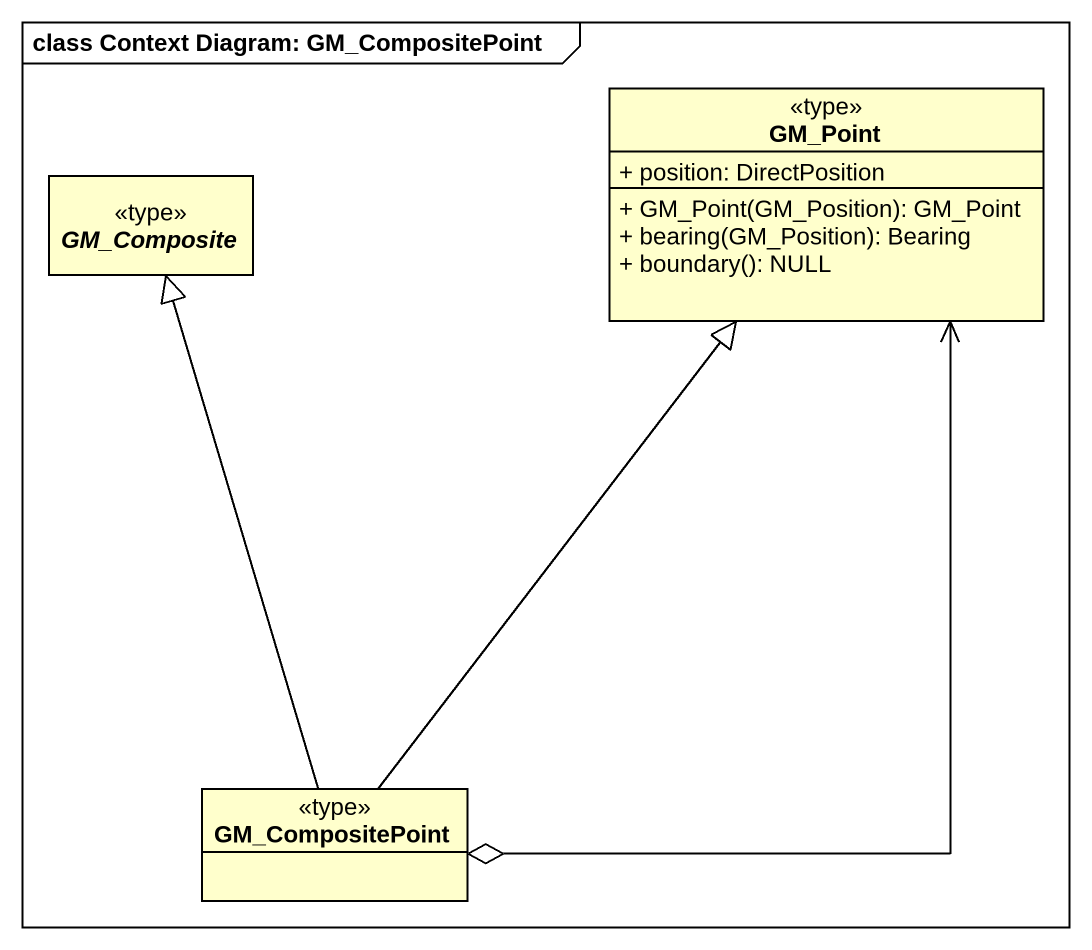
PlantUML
@startuml
mainframe class Context Diagram: GM_CompositePoint
hide circle
hide empty members
skinparam classAttributeIconSize 0
abstract class GM_Composite <<type>>
class GM_Point <<type>> {
  + position: DirectPosition
  + GM_Point(GM_Position): GM_Point
  + bearing(GM_Position): Bearing
  + boundary(): NULL
}
class GM_CompositePoint <<type>>
GM_Point <--o GM_CompositePoint
GM_CompositePoint -up-|> GM_Composite
GM_CompositePoint -up-|> GM_Point
@enduml
